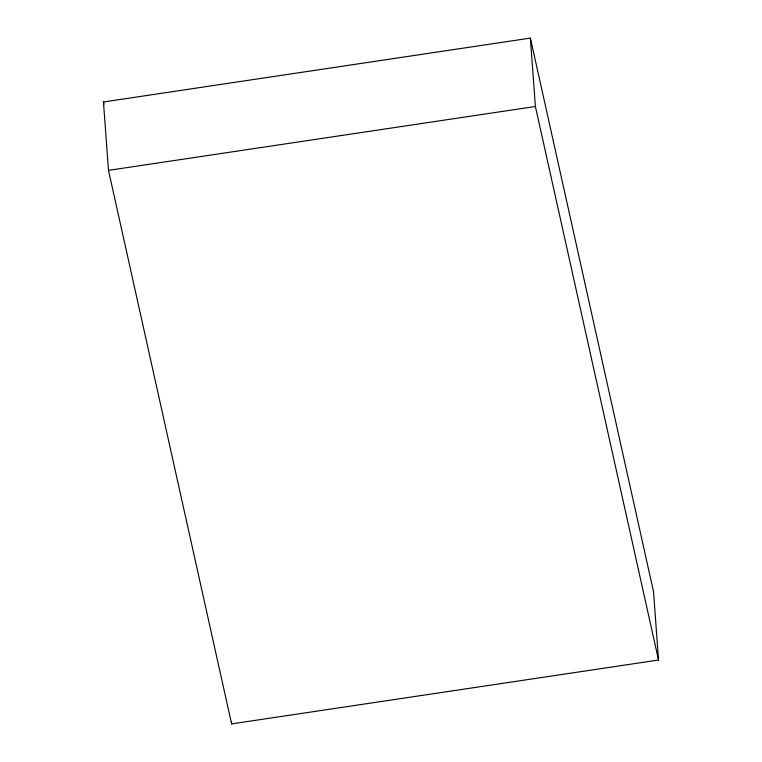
<?xml version="1.0" encoding="UTF-8"?>
<svg xmlns="http://www.w3.org/2000/svg" width="762" height="762" viewBox="0 0 762 762"><rect width="100%" height="100%" fill="white"/><g stroke="black" fill="none" stroke-linecap="round" stroke-linejoin="round"><path stroke-width="1.14" d="M103.47 101.975L530.381 38.1L653.51 591.636L658.53 660.025L231.619 723.9L108.49 170.364L103.47 101.975L103.984 104.289M108.49 170.364L535.4 106.489L530.381 38.1M535.4 106.489L658.53 660.025M231.448 721.538L231.619 723.9"/></g></svg>
